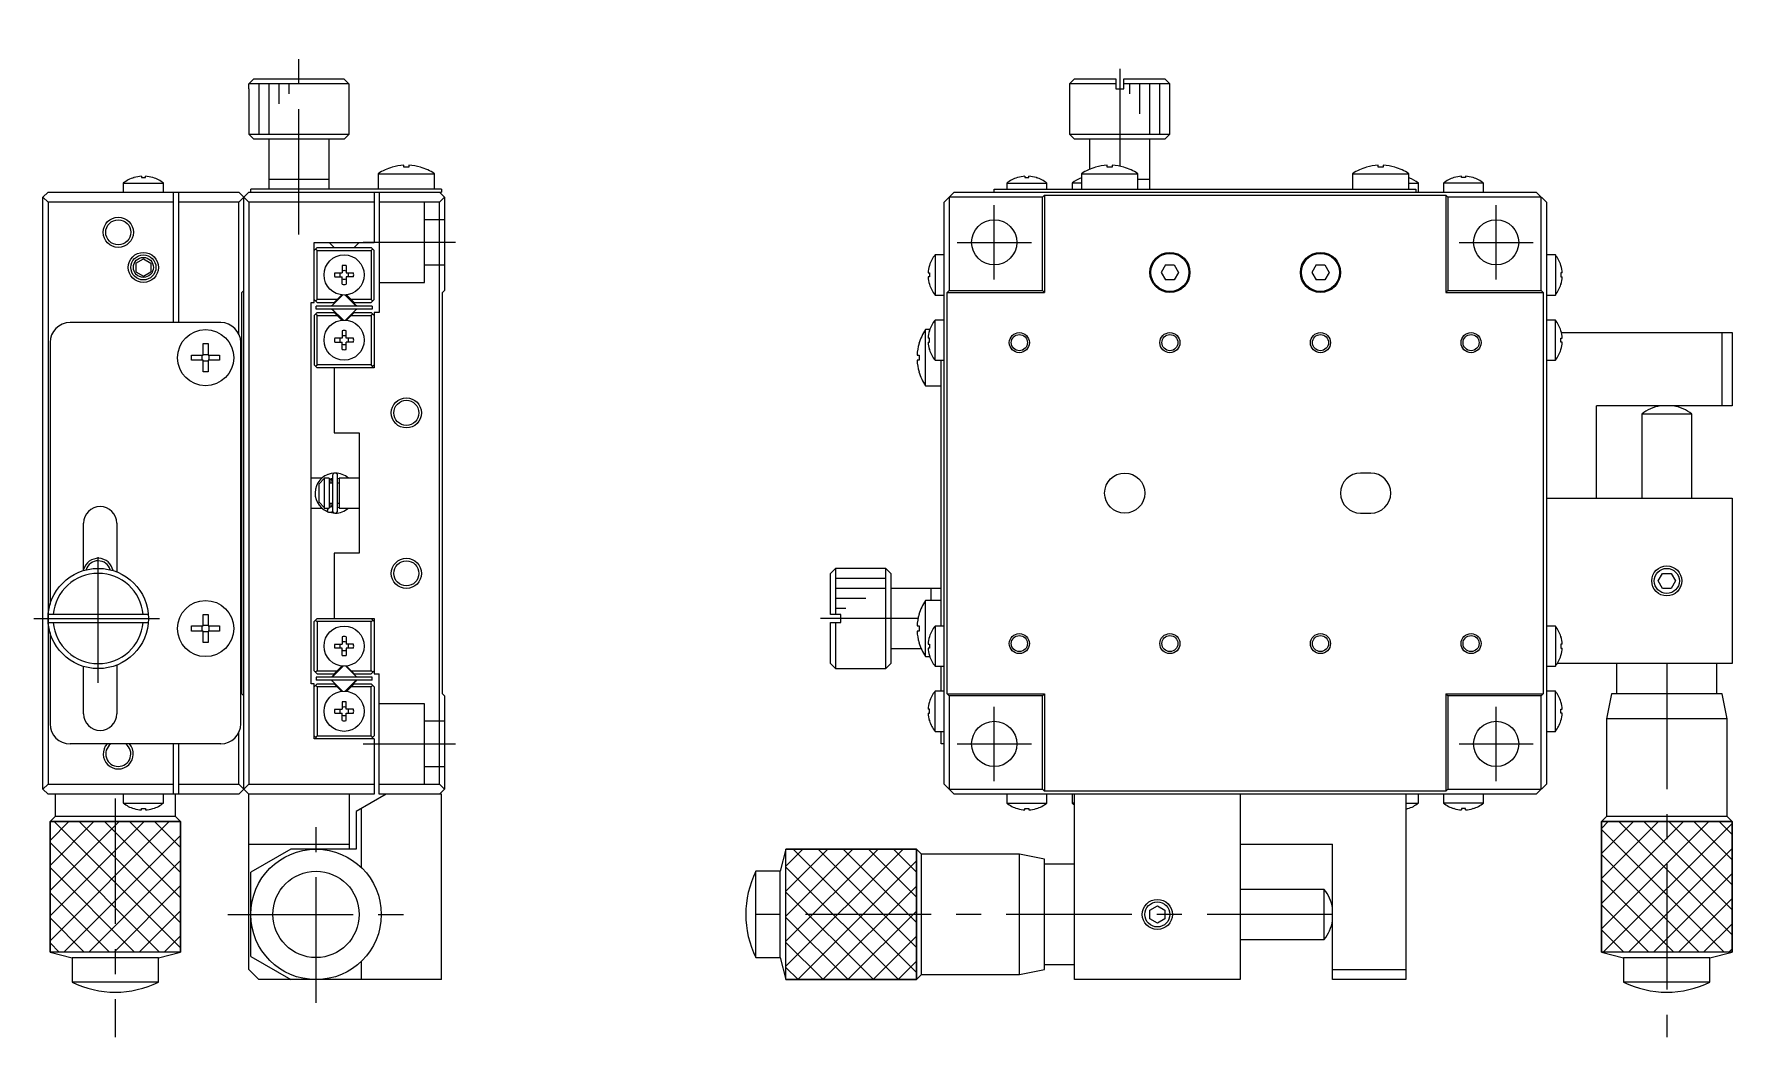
# Model space of a CAD drawing. Extents: x -22 to 382, y 2 to 262.
# Drawn here: x 213.2 to 382.3, y 102.1 to 202.1 of the extents above; entities that cross this region are included whole.
import ezdxf

# ---------------------------------------------------------------- set-up
doc = ezdxf.new("R2010")
doc.units = 0
doc.header["$LTSCALE"] = 10
doc.linetypes.add('CENTER', pattern=[2, 1.25, -0.25, 0.25, -0.25])
doc.linetypes.add('DASHED', pattern=[3.5, 2, -1.5])
doc.layers.get('0').update_dxf_attribs({"linetype": 'CONTINUOUS'})
doc.layers.add('CENTER', color=1, linetype='CENTER')

msp = doc.modelspace()

# ---------------------------------------------------------------- linework, layer by layer
at = {"color": 7, "linetype": 'CONTINUOUS'}
for p, q in [((234.576679, 196.653452), (234.592705, 196.653452)), ((234.576679, 196.653452), (234.576679, 192.153452)), ((234.592705, 197.153452), (235.094492, 197.653452)), ((234.592705, 196.653452), (234.592705, 197.153452)), ((244.560653, 197.153452), (234.592705, 197.153452)), ((235.094492, 197.653452), (244.058866, 197.653452)), ((244.058866, 197.653452), (244.560653, 197.153452)), ((244.560653, 197.153452), (244.560653, 196.653452)), ((244.560653, 196.653452), (244.576679, 196.653452)), ((244.576679, 192.153452), (244.576679, 196.653452)), ((316.842151, 197.653452), (316.342151, 197.153452)), ((320.942151, 197.153452), (316.342151, 197.153452)), ((316.342151, 197.153452), (316.342151, 192.153452)), ((316.842151, 197.653452), (320.942151, 197.653452)), ((320.942151, 197.653452), (320.942151, 196.653452)), ((320.942151, 196.653452), (321.742151, 196.653452)), ((321.742151, 197.653452), (325.842151, 197.653452)), ((321.742151, 196.653452), (321.742151, 197.653452)), ((326.342151, 197.153452), (321.742151, 197.153452)), ((326.342151, 197.153452), (325.842151, 197.653452)), ((326.342151, 192.153452), (326.342151, 197.153452)), ((234.576679, 192.153452), (244.576679, 192.153452)), ((234.576679, 192.153452), (235.076679, 191.653452)), ((244.076679, 191.653452), (235.076679, 191.653452)), ((236.576679, 191.653452), (236.576679, 186.653452)), ((242.576679, 186.653452), (242.576679, 191.653452)), ((244.076679, 191.653452), (244.576679, 192.153452)), ((316.342151, 192.153452), (316.842151, 191.653452)), ((316.342151, 192.153452), (326.342151, 192.153452)), ((325.842151, 191.653452), (316.842151, 191.653452)), ((318.342151, 191.653452), (318.342151, 188.636027)), ((324.342151, 186.653452), (324.342151, 191.653452)), ((325.842151, 191.653452), (326.342151, 192.153452)), ((223.126679, 187.809184), (223.14797, 187.809184)), ((223.876679, 187.940927), (223.876679, 187.809184)), ((223.876679, 187.809184), (224.276679, 187.809184)), ((224.276679, 187.809184), (224.276679, 187.940927)), ((225.005388, 187.809184), (225.026679, 187.809184)), ((247.476679, 188.195915), (253.076679, 188.195915)), ((247.476679, 188.195915), (247.476679, 186.653452)), ((248.87754, 188.846656), (248.874531, 188.852825)), ((250.016679, 188.846656), (250.016679, 189.039913)), ((250.536679, 188.846656), (250.016679, 188.846656)), ((250.536679, 189.039913), (250.536679, 188.846656)), ((251.678827, 188.852825), (251.675818, 188.846656)), ((253.076679, 186.653452), (253.076679, 188.195915)), ((311.142151, 187.809184), (311.163442, 187.809184)), ((311.892151, 187.940927), (311.892151, 187.809184)), ((311.892151, 187.809184), (312.292151, 187.809184)), ((312.292151, 187.809184), (312.292151, 187.940927)), ((313.02086, 187.809184), (313.042151, 187.809184)), ((317.542151, 188.195915), (317.542151, 186.653452)), ((317.542151, 188.195915), (323.142151, 188.195915)), ((318.943012, 188.846656), (318.940003, 188.852825)), ((320.082151, 188.846656), (320.082151, 189.039913)), ((320.602151, 188.846656), (320.082151, 188.846656)), ((320.602151, 189.039913), (320.602151, 188.846656)), ((321.744299, 188.852825), (321.74129, 188.846656)), ((323.142151, 186.653452), (323.142151, 188.195915)), ((344.542151, 188.195915), (344.542151, 186.653452)), ((344.542151, 188.195915), (350.142151, 188.195915)), ((345.943012, 188.846656), (345.940003, 188.852825)), ((347.082151, 188.846656), (347.082151, 189.039913)), ((347.602151, 188.846656), (347.082151, 188.846656)), ((347.602151, 189.039913), (347.602151, 188.846656)), ((348.744299, 188.852825), (348.74129, 188.846656)), ((350.142151, 186.653452), (350.142151, 188.195915)), ((354.663442, 187.809184), (354.642151, 187.809184)), ((355.392151, 187.809184), (355.392151, 187.940927)), ((355.792151, 187.809184), (355.392151, 187.809184)), ((355.792151, 187.940927), (355.792151, 187.809184)), ((356.542151, 187.809184), (356.52086, 187.809184)), ((214.576679, 186.353452), (214.076679, 185.853452)), ((214.576679, 186.353452), (233.576679, 186.353452)), ((222.076679, 187.251451), (222.076679, 186.353452)), ((222.076679, 187.251451), (226.076679, 187.251451)), ((226.076679, 186.353452), (226.076679, 187.251451)), ((227.076679, 173.353452), (227.076679, 186.353452)), ((227.576679, 186.353452), (227.576679, 173.353452)), ((234.576679, 186.353452), (233.576679, 185.353452)), ((233.576679, 186.353452), (234.576679, 185.353452)), ((234.576679, 186.353452), (253.776679, 186.353452)), ((234.776679, 186.353452), (234.776679, 186.653452)), ((253.776679, 186.653452), (234.776679, 186.653452)), ((236.576679, 187.653452), (242.576679, 187.653452)), ((247.076679, 186.353452), (247.076679, 181.353452)), ((247.576679, 186.353452), (247.576679, 174.353452)), ((253.576679, 186.353452), (254.076679, 185.853452)), ((253.776679, 186.653452), (253.776679, 186.353452)), ((304.842151, 186.353452), (303.842151, 185.353452)), ((304.842151, 186.353452), (362.842151, 186.353452)), ((308.842151, 186.353452), (308.842151, 186.653452)), ((308.842151, 186.653452), (350.842151, 186.653452)), ((310.092151, 187.251451), (310.092151, 186.653452)), ((310.092151, 187.251451), (314.092151, 187.251451)), ((314.092151, 186.653452), (314.092151, 187.251451)), ((317.542151, 187.251451), (316.592151, 187.251451)), ((316.592151, 187.251451), (316.592151, 186.653452)), ((323.142151, 187.653452), (324.342151, 187.653452)), ((350.142151, 187.251451), (351.092151, 187.251451)), ((350.842151, 186.653452), (350.842151, 186.353452)), ((351.092151, 186.353452), (351.092151, 187.251451)), ((353.592151, 187.251451), (353.592151, 186.353452)), ((357.592151, 187.251451), (353.592151, 187.251451)), ((357.592151, 186.353452), (357.592151, 187.251451)), ((363.842151, 185.353452), (362.842151, 186.353452)), ((214.076679, 185.853452), (214.576679, 185.353452)), ((214.076679, 126.853452), (214.076679, 185.853452)), ((227.076679, 185.353452), (214.576679, 185.353452)), ((214.576679, 185.353452), (214.576679, 127.353452)), ((233.576679, 185.353452), (227.576679, 185.353452)), ((233.576679, 172.225231), (233.576679, 185.353452)), ((234.076679, 126.853452), (234.076679, 185.853452)), ((234.576679, 185.353452), (234.576679, 127.353452)), ((247.076679, 185.353452), (234.576679, 185.353452)), ((253.576679, 185.353452), (247.576679, 185.353452)), ((254.076679, 185.853452), (253.576679, 185.353452)), ((253.576679, 127.353452), (253.576679, 185.353452)), ((254.076679, 185.853452), (254.076679, 176.553452)), ((303.842151, 127.353452), (303.842151, 185.353452)), ((304.342151, 185.853452), (304.342151, 176.553452)), ((313.642151, 185.853452), (304.342151, 185.853452)), ((313.642151, 185.853452), (313.842151, 186.053452)), ((313.642151, 176.553452), (313.642151, 185.853452)), ((313.842151, 186.053452), (353.842151, 186.053452)), ((313.842151, 186.053452), (313.842151, 176.353452)), ((353.842151, 186.053452), (353.842151, 176.353452)), ((353.842151, 186.053452), (354.042151, 185.853452)), ((363.342151, 185.853452), (354.042151, 185.853452)), ((354.042151, 185.853452), (354.042151, 176.553452)), ((363.342151, 176.553452), (363.342151, 185.853452)), ((363.842151, 185.353452), (363.842151, 127.353452)), ((241.076679, 181.353452), (247.076679, 181.353452)), ((241.076679, 175.353452), (241.076679, 181.353452)), ((242.576679, 181.353452), (243.076679, 180.853452)), ((245.076679, 180.853452), (245.576679, 181.353452)), ((223.326679, 179.286464), (224.076679, 179.719477)), ((224.076679, 179.719477), (224.826679, 179.286464)), ((241.376679, 180.853452), (241.076679, 180.553452)), ((241.376679, 180.553452), (241.226679, 180.703452)), ((241.376679, 180.853452), (246.776679, 180.853452)), ((241.376679, 175.653452), (241.376679, 180.553452)), ((241.376679, 180.553452), (246.776679, 180.553452)), ((247.076679, 180.553452), (246.776679, 180.853452)), ((246.926679, 180.703452), (246.776679, 180.553452)), ((246.776679, 180.553452), (246.776679, 175.653452)), ((247.076679, 175.653452), (247.076679, 180.553452)), ((303.842151, 180.103452), (302.944152, 180.103452)), ((302.944152, 180.103452), (302.944152, 176.103452)), ((364.74015, 180.103452), (363.842151, 180.103452)), ((364.74015, 180.103452), (364.74015, 176.103452)), ((223.326679, 179.286464), (223.326679, 178.420439)), ((223.326679, 178.420439), (224.076679, 177.987426)), ((224.076679, 177.987426), (224.826679, 178.420439)), ((224.826679, 179.286464), (224.826679, 178.420439)), ((243.14797, 178.303452), (243.876679, 178.303452)), ((243.14797, 177.903452), (243.876679, 177.903452)), ((243.876679, 179.03216), (243.876679, 178.303452)), ((243.876679, 177.174743), (243.876679, 177.903452)), ((244.276679, 179.03216), (244.276679, 178.303452)), ((244.276679, 178.303452), (245.005388, 178.303452)), ((244.276679, 177.903452), (244.276679, 177.174743)), ((245.005388, 177.903452), (244.276679, 177.903452)), ((302.254675, 178.303452), (302.386419, 178.303452)), ((302.386419, 177.903452), (302.254675, 177.903452)), ((302.386419, 179.053452), (302.386419, 179.03216)), ((302.386419, 178.303452), (302.386419, 177.903452)), ((325.915948, 179.107342), (325.476161, 178.361295)), ((325.476161, 178.361295), (325.902364, 177.607404)), ((325.915948, 179.107342), (326.781938, 179.099499)), ((327.208141, 178.345608), (326.768353, 177.599561)), ((326.781938, 179.099499), (327.208141, 178.345608)), ((340.915948, 179.107342), (340.476161, 178.361295)), ((340.476161, 178.361295), (340.902364, 177.607404)), ((340.915948, 179.107342), (341.781938, 179.099499)), ((342.208141, 178.345608), (341.768353, 177.599561)), ((341.781938, 179.099499), (342.208141, 178.345608)), ((365.297883, 179.053452), (365.297883, 179.03216)), ((365.429626, 178.303452), (365.297883, 178.303452)), ((365.297883, 178.303452), (365.297883, 177.903452)), ((365.297883, 177.903452), (365.429626, 177.903452)), ((233.876679, 176.353452), (234.076679, 176.553452)), ((233.876679, 136.353452), (233.876679, 176.353452)), ((243.899902, 176.090888), (242.839242, 175.030228)), ((243.83833, 176.117705), (243.074077, 175.353452)), ((245.270182, 175.003452), (244.182746, 176.090889)), ((245.314116, 175.030228), (244.253456, 176.090888)), ((245.079281, 175.353452), (244.315028, 176.117705)), ((253.876679, 176.353452), (254.076679, 176.553452)), ((253.876679, 136.353452), (253.876679, 176.353452)), ((302.386419, 177.174743), (302.386419, 177.153452)), ((302.944152, 176.103452), (303.842151, 176.103452)), ((304.142151, 176.353452), (304.342151, 176.553452)), ((304.142151, 176.353452), (313.842151, 176.353452)), ((304.142151, 136.353452), (304.142151, 176.353452)), ((304.342151, 176.553452), (313.642151, 176.553452)), ((313.842151, 176.353452), (313.642151, 176.553452)), ((326.768353, 177.599561), (325.902364, 177.607404)), ((341.768353, 177.599561), (340.902364, 177.607404)), ((353.842151, 176.353452), (354.042151, 176.553452)), ((353.842151, 176.353452), (363.542151, 176.353452)), ((354.042151, 176.553452), (363.342151, 176.553452)), ((363.342151, 176.553452), (363.542151, 176.353452)), ((363.542151, 176.353452), (363.542151, 136.353452)), ((363.842151, 176.103452), (364.74015, 176.103452)), ((365.297883, 177.174743), (365.297883, 177.153452)), ((240.776679, 175.353452), (241.076679, 175.353452)), ((240.776679, 137.353452), (240.776679, 175.353452)), ((241.376679, 175.353452), (241.076679, 175.653452)), ((241.376679, 174.353452), (241.076679, 174.053452)), ((241.226679, 175.503452), (241.376679, 175.653452)), ((241.276679, 174.703452), (241.276679, 175.003452)), ((246.876679, 175.003452), (241.276679, 175.003452)), ((246.876679, 174.703452), (241.276679, 174.703452)), ((243.374077, 175.653452), (241.376679, 175.653452)), ((241.376679, 175.353452), (243.074077, 175.353452)), ((241.376679, 174.353452), (243.074077, 174.353452)), ((242.839242, 174.676675), (243.899902, 173.616015)), ((242.883176, 174.703452), (243.970613, 173.616015)), ((243.83833, 173.589198), (243.074077, 174.353452)), ((244.253456, 173.616015), (245.314116, 174.676675)), ((245.079281, 174.353452), (244.315028, 173.589198)), ((246.776679, 175.653452), (244.779281, 175.653452)), ((245.079281, 175.353452), (246.776679, 175.353452)), ((245.079281, 174.353452), (246.776679, 174.353452)), ((246.776679, 175.653452), (246.926679, 175.503452)), ((247.076679, 175.653452), (246.776679, 175.353452)), ((247.076679, 174.053452), (246.776679, 174.353452)), ((246.876679, 175.003452), (246.876679, 174.703452)), ((247.076679, 174.353452), (247.076679, 168.853452)), ((247.576679, 174.353452), (247.076679, 174.353452)), ((231.776679, 173.353452), (216.776679, 173.353452)), ((241.076679, 174.053452), (241.076679, 169.153452)), ((241.376679, 174.053452), (241.226679, 174.203452)), ((241.376679, 169.153452), (241.376679, 174.053452)), ((241.376679, 174.053452), (243.374077, 174.053452)), ((244.779281, 174.053452), (246.776679, 174.053452)), ((246.926679, 174.203452), (246.776679, 174.053452)), ((246.776679, 174.053452), (246.776679, 169.153452)), ((302.419321, 172.653452), (301.999688, 172.653452)), ((301.999688, 167.053452), (301.999688, 172.653452)), ((302.386419, 172.53216), (302.386419, 172.553452)), ((303.842151, 173.603452), (302.944152, 173.603452)), ((302.944152, 169.603452), (302.944152, 173.603452)), ((364.74015, 173.603452), (363.842151, 173.603452)), ((364.74015, 169.603452), (364.74015, 173.603452)), ((365.297883, 172.53216), (365.297883, 172.553452)), ((214.776679, 171.353452), (214.776679, 145.253452)), ((230.016679, 171.252591), (230.536679, 171.252591)), ((230.016679, 170.113452), (230.016679, 171.252591)), ((230.536679, 171.252591), (230.536679, 170.113452)), ((233.776679, 133.353452), (233.776679, 171.353452)), ((243.876679, 171.803452), (243.14797, 171.803452)), ((243.14797, 171.403452), (243.876679, 171.403452)), ((243.876679, 172.53216), (243.876679, 171.803452)), ((243.876679, 170.674743), (243.876679, 171.403452)), ((244.276679, 171.803452), (244.276679, 172.53216)), ((245.005388, 171.803452), (244.276679, 171.803452)), ((244.276679, 170.674743), (244.276679, 171.403452)), ((245.005388, 171.403452), (244.276679, 171.403452)), ((301.342778, 171.255599), (301.348946, 171.252591)), ((302.386419, 171.803452), (302.254675, 171.803452)), ((302.254675, 171.403452), (302.386419, 171.403452)), ((302.386419, 171.403452), (302.386419, 171.803452)), ((365.297883, 171.803452), (365.429626, 171.803452)), ((365.297883, 171.403452), (365.297883, 171.803452)), ((365.429626, 171.403452), (365.297883, 171.403452)), ((365.346583, 172.353452), (382.342151, 172.353452)), ((381.342151, 165.053452), (381.342151, 172.353452)), ((382.342151, 172.353452), (382.342151, 165.053452)), ((228.87754, 170.113452), (230.016679, 170.113452)), ((228.87754, 169.593452), (228.87754, 170.113452)), ((230.016679, 169.593452), (228.87754, 169.593452)), ((229.947237, 169.593452), (229.947237, 170.113452)), ((230.016679, 170.182893), (230.536679, 170.182893)), ((230.016679, 168.454312), (230.016679, 169.593452)), ((230.536679, 169.52401), (230.016679, 169.52401)), ((230.536679, 170.113452), (231.675818, 170.113452)), ((230.536679, 169.593452), (230.536679, 168.454312)), ((231.675818, 169.593452), (230.536679, 169.593452)), ((230.606121, 170.113452), (230.606121, 169.593452)), ((231.675818, 170.113452), (231.675818, 169.593452)), ((301.155689, 170.113452), (301.348946, 170.113452)), ((301.348946, 169.593452), (301.155689, 169.593452)), ((301.348946, 170.113452), (301.348946, 169.593452)), ((302.386419, 170.653452), (302.386419, 170.674743)), ((302.944152, 169.603452), (303.842151, 169.603452)), ((303.542151, 143.103452), (303.542151, 169.603452)), ((363.842151, 169.603452), (364.74015, 169.603452)), ((365.297883, 170.653452), (365.297883, 170.674743)), ((230.536679, 168.454312), (230.016679, 168.454312)), ((241.376679, 168.853452), (241.076679, 169.153452)), ((241.226679, 169.003452), (241.376679, 169.153452)), ((246.776679, 169.153452), (241.376679, 169.153452)), ((247.076679, 168.853452), (241.376679, 168.853452)), ((243.076679, 168.853452), (243.076679, 162.353452)), ((246.776679, 169.153452), (246.926679, 169.003452)), ((247.076679, 169.153452), (246.776679, 168.853452)), ((301.348946, 168.454312), (301.342778, 168.451304)), ((301.999688, 167.053452), (303.542151, 167.053452)), ((368.842151, 155.853452), (368.842151, 165.053452)), ((382.342151, 165.053452), (368.842151, 165.053452)), ((378.342147, 164.225943), (373.342155, 164.225943)), ((373.342155, 164.225943), (373.342155, 155.853452)), ((378.342147, 155.853452), (378.342147, 164.225943)), ((243.076679, 162.353452), (245.576679, 162.353452)), ((245.576679, 162.353452), (245.576679, 150.353452)), ((241.856491, 157.853452), (240.776679, 157.853452)), ((241.576679, 157.273552), (242.076679, 157.802698)), ((242.576679, 157.853452), (242.076679, 157.853452)), ((242.076679, 157.853452), (242.076679, 154.853452)), ((242.448779, 158.214419), (242.388971, 158.191798)), ((242.576629, 157.729086), (242.92667, 157.833548)), ((242.576679, 157.853452), (242.576679, 154.853452)), ((242.926679, 157.353452), (242.576679, 157.353452)), ((242.585828, 157.732181), (242.597708, 157.736903)), ((242.597708, 157.736903), (242.609442, 157.740875)), ((242.609442, 157.740875), (242.621374, 157.744244)), ((242.621374, 157.744244), (242.633471, 157.746998)), ((242.633471, 157.746998), (242.645703, 157.749129)), ((242.645703, 157.749129), (242.658034, 157.750627)), ((242.658034, 157.750627), (242.670432, 157.751489)), ((242.670432, 157.751489), (242.682862, 157.751711)), ((242.682862, 157.751711), (242.69529, 157.751292)), ((242.69529, 157.751292), (242.707681, 157.750232)), ((242.707681, 157.750232), (242.720002, 157.748535)), ((242.720002, 157.748535), (242.732217, 157.746206)), ((242.732217, 157.746206), (242.744293, 157.743254)), ((242.744293, 157.743254), (242.756199, 157.739686)), ((242.756199, 157.739686), (242.7679, 157.735515)), ((242.7679, 157.735515), (242.779368, 157.730755)), ((242.776679, 157.353452), (242.776679, 157.732244)), ((242.779368, 157.730755), (242.790571, 157.725419)), ((242.790571, 157.725419), (242.801481, 157.719525)), ((242.801481, 157.719525), (242.812071, 157.713091)), ((242.812071, 157.713091), (242.822314, 157.706135)), ((242.822314, 157.706135), (242.832187, 157.698679)), ((242.832187, 157.698679), (242.841665, 157.690743)), ((242.841665, 157.690743), (242.850728, 157.682352)), ((242.850728, 157.682352), (242.859354, 157.673526)), ((242.859354, 157.673526), (242.867525, 157.664292)), ((242.867525, 157.664292), (242.875223, 157.654672)), ((242.875223, 157.654672), (242.882431, 157.644693)), ((242.882431, 157.644693), (242.889136, 157.63438)), ((242.889136, 157.63438), (242.895323, 157.623759)), ((242.895323, 157.623759), (242.900981, 157.612856)), ((242.900981, 157.612856), (242.906097, 157.601698)), ((242.906097, 157.601698), (242.910663, 157.590312)), ((242.910663, 157.590312), (242.91467, 157.578725)), ((242.91467, 157.578725), (242.91811, 157.566964)), ((242.91811, 157.566964), (242.920977, 157.555056)), ((242.920977, 157.555056), (242.923266, 157.543029)), ((242.923266, 157.543029), (242.924973, 157.53091)), ((242.924973, 157.53091), (242.926094, 157.518727)), ((242.926094, 157.518727), (242.92663, 157.506508)), ((242.92663, 157.506508), (242.926679, 157.501605)), ((242.926679, 158.103452), (242.926679, 154.603452)), ((243.426679, 154.603452), (243.426679, 158.103452)), ((243.576679, 157.353452), (243.426679, 157.353452)), ((243.426695, 157.833276), (243.576755, 157.800052)), ((245.576679, 157.853452), (243.576679, 157.853452)), ((243.576679, 157.853452), (243.576679, 154.853452)), ((346.342151, 158.353452), (345.342151, 158.353452)), ((241.576679, 155.433351), (241.576679, 157.273552)), ((363.842151, 155.853452), (382.342151, 155.853452)), ((382.342151, 155.853452), (382.342151, 139.353452)), ((240.776679, 154.853452), (241.856279, 154.853452)), ((242.076679, 154.91145), (241.576679, 155.440597)), ((242.076679, 154.853452), (242.576679, 154.853452)), ((242.307678, 154.553354), (242.386625, 154.517343)), ((242.380132, 154.520053), (242.467821, 154.803244)), ((242.385027, 154.531893), (242.384943, 154.525358)), ((242.384943, 154.525358), (242.385576, 154.520361)), ((242.385828, 154.539918), (242.385027, 154.531893)), ((242.385576, 154.520361), (242.386922, 154.516935)), ((242.38734, 154.549379), (242.385828, 154.539918)), ((242.386922, 154.516935), (242.388971, 154.515105)), ((242.389552, 154.560208), (242.38734, 154.549379)), ((242.388971, 154.515105), (242.421553, 154.502053)), ((242.392449, 154.572331), (242.389552, 154.560208)), ((242.396011, 154.585661), (242.392449, 154.572331)), ((242.400213, 154.600107), (242.396011, 154.585661)), ((242.405025, 154.615566), (242.400213, 154.600107)), ((242.410414, 154.63193), (242.405025, 154.615566)), ((242.416341, 154.649086), (242.410414, 154.63193)), ((242.422766, 154.666912), (242.416341, 154.649086)), ((242.421553, 154.502053), (242.456571, 154.489963)), ((242.429644, 154.685285), (242.422766, 154.666912)), ((242.436925, 154.704074), (242.429644, 154.685285)), ((242.44456, 154.72315), (242.436925, 154.704074)), ((242.452495, 154.742378), (242.44456, 154.72315)), ((242.444675, 154.493491), (243.14714, 154.354965)), ((242.460675, 154.761624), (242.452495, 154.742378)), ((242.456571, 154.489963), (242.492139, 154.479638)), ((242.469041, 154.780752), (242.460675, 154.761624)), ((242.467821, 154.803244), (242.491988, 154.853473)), ((242.477536, 154.79963), (242.469041, 154.780752)), ((242.4861, 154.818125), (242.477536, 154.79963)), ((242.494673, 154.836108), (242.4861, 154.818125)), ((242.492139, 154.479638), (242.528168, 154.471103)), ((242.503195, 154.853452), (242.494673, 154.836108)), ((242.528168, 154.471103), (242.56457, 154.464379)), ((242.56457, 154.464379), (242.601256, 154.459482)), ((242.576679, 155.353452), (242.926679, 155.353452)), ((242.58429, 154.975047), (242.579313, 154.973331)), ((242.592456, 154.971998), (242.585828, 154.974722)), ((242.604132, 154.967743), (242.592456, 154.971998)), ((242.601256, 154.459482), (242.638136, 154.456422)), ((242.616015, 154.96409), (242.604132, 154.967743)), ((242.628074, 154.961053), (242.616015, 154.96409)), ((242.640274, 154.95864), (242.628074, 154.961053)), ((242.638136, 154.456422), (242.67512, 154.455207)), ((242.652582, 154.956859), (242.640274, 154.95864)), ((242.664965, 154.955715), (242.652582, 154.956859)), ((242.677387, 154.955211), (242.664965, 154.955715)), ((242.67512, 154.455207), (242.712117, 154.45584)), ((242.689815, 154.955347), (242.677387, 154.955211)), ((242.702213, 154.956124), (242.689815, 154.955347)), ((242.714549, 154.957537), (242.702213, 154.956124)), ((242.712117, 154.45584), (242.749037, 154.458319)), ((242.726788, 154.959581), (242.714549, 154.957537)), ((242.738897, 154.962249), (242.726788, 154.959581)), ((242.750844, 154.96553), (242.738897, 154.962249)), ((242.749037, 154.458319), (242.78579, 154.462638)), ((242.762598, 154.969414), (242.750844, 154.96553)), ((242.774129, 154.973888), (242.762598, 154.969414)), ((242.785407, 154.978938), (242.774129, 154.973888)), ((242.776679, 154.974657), (242.776679, 155.353452)), ((242.796405, 154.984547), (242.785407, 154.978938)), ((242.78579, 154.462638), (242.822285, 154.468786)), ((242.807096, 154.990698), (242.796405, 154.984547)), ((242.817454, 154.997374), (242.807096, 154.990698)), ((242.827456, 155.004554), (242.817454, 154.997374)), ((242.822285, 154.468786), (242.858435, 154.476748)), ((242.837078, 155.012218), (242.827456, 155.004554)), ((242.846298, 155.020345), (242.837078, 155.012218)), ((242.855098, 155.028913), (242.846298, 155.020345)), ((242.863457, 155.037898), (242.855098, 155.028913)), ((242.858435, 154.476748), (242.89415, 154.486506)), ((242.871357, 155.047279), (242.863457, 155.037898)), ((242.878783, 155.05703), (242.871357, 155.047279)), ((242.885718, 155.067127), (242.878783, 155.05703)), ((242.892149, 155.077546), (242.885718, 155.067127)), ((242.898063, 155.088262), (242.892149, 155.077546)), ((242.89415, 154.486506), (242.929343, 154.498035)), ((242.903447, 155.099248), (242.898063, 155.088262)), ((242.908292, 155.110478), (242.903447, 155.099248)), ((242.912586, 155.121927), (242.908292, 155.110478)), ((242.916323, 155.133569), (242.912586, 155.121927)), ((242.919494, 155.145375), (242.916323, 155.133569)), ((242.922093, 155.157321), (242.919494, 155.145375)), ((242.924115, 155.169377), (242.922093, 155.157321)), ((242.925555, 155.181518), (242.924115, 155.169377)), ((242.92641, 155.193716), (242.925555, 155.181518)), ((242.926679, 155.205299), (242.92641, 155.193716)), ((242.929343, 154.498035), (242.94711, 154.504607)), ((243.426679, 155.353452), (243.576679, 155.353452)), ((243.576765, 154.906899), (243.426706, 154.873381)), ((243.576679, 154.853452), (245.576679, 154.853452)), ((345.342151, 154.353452), (346.342151, 154.353452)), ((218.126679, 148.638585), (218.126679, 153.353452)), ((221.426679, 153.353452), (221.426679, 148.49861)), ((243.076679, 150.353452), (243.076679, 143.853452)), ((245.576679, 150.353452), (243.076679, 150.353452)), ((293.042151, 148.853452), (292.542151, 148.353452)), ((292.542151, 144.253452), (292.542151, 148.353452)), ((293.042151, 148.853452), (293.042151, 144.253452)), ((298.042151, 148.853452), (293.042151, 148.853452)), ((298.542151, 148.353452), (298.042151, 148.853452)), ((298.042151, 138.853452), (298.042151, 148.853452)), ((298.542151, 148.353452), (298.542151, 139.353452)), ((374.976125, 147.603452), (375.409138, 148.353452)), ((375.409138, 146.853452), (374.976125, 147.603452)), ((375.409138, 148.353452), (376.275164, 148.353452)), ((376.275164, 148.353452), (376.708176, 147.603452)), ((376.708176, 147.603452), (376.275164, 146.853452)), ((303.542151, 146.853452), (298.542151, 146.853452)), ((303.542151, 145.653452), (301.999688, 145.653452)), ((301.999688, 140.053452), (301.999688, 145.653452)), ((302.542151, 145.653452), (302.542151, 146.853452)), ((376.275164, 146.853452), (375.409138, 146.853452)), ((224.560653, 144.253452), (214.592705, 144.253452)), ((230.016679, 144.252591), (230.536679, 144.252591)), ((230.016679, 143.113452), (230.016679, 144.252591)), ((230.536679, 144.252591), (230.536679, 143.113452)), ((241.376679, 143.853452), (241.076679, 143.553452)), ((241.376679, 143.853452), (247.076679, 143.853452)), ((247.076679, 143.553452), (246.776679, 143.853452)), ((247.076679, 143.853452), (247.076679, 138.353452)), ((293.542151, 144.253452), (292.542151, 144.253452)), ((293.542151, 143.453452), (293.542151, 144.253452)), ((301.342778, 144.255599), (301.348946, 144.252591)), ((214.592705, 143.453452), (224.560653, 143.453452)), ((214.776679, 142.453452), (214.776679, 133.353452)), ((228.87754, 143.113452), (230.016679, 143.113452)), ((228.87754, 142.593452), (228.87754, 143.113452)), ((230.016679, 142.593452), (228.87754, 142.593452)), ((229.947237, 142.593452), (229.947237, 143.113452)), ((230.016679, 143.182893), (230.536679, 143.182893)), ((230.016679, 141.454312), (230.016679, 142.593452)), ((230.536679, 142.52401), (230.016679, 142.52401)), ((230.536679, 143.113452), (231.675818, 143.113452)), ((230.536679, 142.593452), (230.536679, 141.454312)), ((231.675818, 142.593452), (230.536679, 142.593452)), ((230.606121, 143.113452), (230.606121, 142.593452)), ((231.675818, 143.113452), (231.675818, 142.593452)), ((241.076679, 138.653452), (241.076679, 143.553452)), ((241.226679, 143.703452), (241.376679, 143.553452)), ((241.376679, 143.553452), (241.376679, 138.653452)), ((246.776679, 143.553452), (241.376679, 143.553452)), ((246.776679, 143.553452), (246.926679, 143.703452)), ((246.776679, 138.653452), (246.776679, 143.553452)), ((292.542151, 139.353452), (292.542151, 143.453452)), ((292.542151, 143.453452), (293.542151, 143.453452)), ((293.042151, 143.453452), (293.042151, 138.853452)), ((301.155689, 143.113452), (301.348946, 143.113452)), ((301.348946, 142.593452), (301.155689, 142.593452)), ((301.348946, 143.113452), (301.348946, 142.593452)), ((303.842151, 143.103452), (302.944152, 143.103452)), ((302.944152, 143.103452), (302.944152, 139.103452)), ((364.74015, 143.103452), (363.842151, 143.103452)), ((364.74015, 143.103452), (364.74015, 139.103452)), ((230.536679, 141.454312), (230.016679, 141.454312)), ((243.14797, 141.303452), (243.876679, 141.303452)), ((243.876679, 140.903452), (243.14797, 140.903452)), ((243.876679, 142.03216), (243.876679, 141.303452)), ((243.876679, 140.174743), (243.876679, 140.903452)), ((244.276679, 142.03216), (244.276679, 141.303452)), ((245.005388, 141.303452), (244.276679, 141.303452)), ((245.005388, 140.903452), (244.276679, 140.903452)), ((244.276679, 140.903452), (244.276679, 140.174743)), ((298.542151, 140.853452), (301.559575, 140.853452)), ((301.348946, 141.454312), (301.342778, 141.451304)), ((302.254675, 141.303452), (302.386419, 141.303452)), ((302.386419, 140.903452), (302.254675, 140.903452)), ((302.386419, 142.053452), (302.386419, 142.03216)), ((302.386419, 141.303452), (302.386419, 140.903452)), ((365.297883, 142.053452), (365.297883, 142.03216)), ((365.429626, 141.303452), (365.297883, 141.303452)), ((365.297883, 141.303452), (365.297883, 140.903452)), ((365.297883, 140.903452), (365.429626, 140.903452)), ((218.126679, 134.353452), (218.126679, 139.068318)), ((221.426679, 139.208293), (221.426679, 134.353452)), ((243.899902, 139.090888), (242.839242, 138.030228)), ((242.883177, 138.003452), (243.970613, 139.090888)), ((243.83833, 139.117705), (243.074077, 138.353452)), ((245.314116, 138.030228), (244.253456, 139.090888)), ((245.079281, 138.353452), (244.315028, 139.117705)), ((292.542151, 139.353452), (293.042151, 138.853452)), ((293.042151, 138.853452), (298.042151, 138.853452)), ((298.042151, 138.853452), (298.542151, 139.353452)), ((301.999688, 140.053452), (302.419321, 140.053452)), ((302.386419, 140.174743), (302.386419, 140.153452)), ((302.944152, 139.103452), (303.842151, 139.103452)), ((303.542151, 136.603452), (303.542151, 139.103452)), ((363.842151, 139.103452), (364.74015, 139.103452)), ((382.342151, 139.353452), (364.921237, 139.353452)), ((365.297883, 140.174743), (365.297883, 140.153452)), ((370.842151, 139.353452), (370.842151, 136.353452)), ((380.842151, 136.353452), (380.842151, 139.353452)), ((241.076679, 137.353452), (240.776679, 137.353452)), ((241.076679, 138.653452), (241.376679, 138.353452)), ((241.076679, 131.853452), (241.076679, 137.353452)), ((241.376679, 137.353452), (241.076679, 137.053452)), ((241.376679, 138.653452), (241.226679, 138.503452)), ((241.226679, 137.203452), (241.376679, 137.053452)), ((241.276679, 138.003452), (241.276679, 137.703452)), ((246.876679, 138.003452), (241.276679, 138.003452)), ((246.876679, 137.703452), (241.276679, 137.703452)), ((241.376679, 138.653452), (243.374077, 138.653452)), ((241.376679, 138.353452), (243.074077, 138.353452)), ((241.376679, 137.353452), (243.074077, 137.353452)), ((241.376679, 137.053452), (241.376679, 132.153452)), ((243.374077, 137.053452), (241.376679, 137.053452)), ((242.839242, 137.676675), (243.899902, 136.616015)), ((243.83833, 136.589198), (243.074077, 137.353452)), ((245.270182, 137.703452), (244.182746, 136.616014)), ((244.253456, 136.616015), (245.314116, 137.676675)), ((245.079281, 137.353452), (244.315028, 136.589198)), ((244.779281, 138.653452), (246.776679, 138.653452)), ((246.776679, 137.053452), (244.779281, 137.053452)), ((245.079281, 138.353452), (246.776679, 138.353452)), ((245.079281, 137.353452), (246.776679, 137.353452)), ((246.926679, 138.503452), (246.776679, 138.653452)), ((247.076679, 138.653452), (246.776679, 138.353452)), ((247.076679, 137.053452), (246.776679, 137.353452)), ((246.776679, 137.053452), (246.926679, 137.203452)), ((246.776679, 132.153452), (246.776679, 137.053452)), ((246.876679, 137.703452), (246.876679, 138.003452)), ((247.076679, 138.353452), (247.576679, 138.353452)), ((247.076679, 137.053452), (247.076679, 132.153452)), ((247.576679, 126.353452), (247.576679, 138.353452)), ((234.076679, 136.153452), (233.876679, 136.353452)), ((243.876679, 135.53216), (243.876679, 134.803452)), ((244.276679, 134.803452), (244.276679, 135.53216)), ((254.076679, 136.153452), (253.876679, 136.353452)), ((254.076679, 136.153452), (254.076679, 126.853452)), ((302.386419, 135.53216), (302.386419, 135.553452)), ((303.842151, 136.603452), (302.944152, 136.603452)), ((302.944152, 132.603452), (302.944152, 136.603452)), ((304.342151, 136.153452), (304.142151, 136.353452)), ((304.142151, 136.353452), (313.842151, 136.353452)), ((304.342151, 136.153452), (304.342151, 126.853452)), ((313.642151, 136.153452), (304.342151, 136.153452)), ((313.642151, 136.153452), (313.842151, 136.353452)), ((313.642151, 126.853452), (313.642151, 136.153452)), ((313.842151, 136.353452), (313.842151, 126.653452)), ((353.842151, 136.353452), (353.842151, 126.653452)), ((354.042151, 136.153452), (353.842151, 136.353452)), ((353.842151, 136.353452), (363.542151, 136.353452)), ((354.042151, 136.153452), (354.042151, 126.853452)), ((363.342151, 136.153452), (354.042151, 136.153452)), ((363.542151, 136.353452), (363.342151, 136.153452)), ((363.342151, 126.853452), (363.342151, 136.153452)), ((364.74015, 136.603452), (363.842151, 136.603452)), ((364.74015, 132.603452), (364.74015, 136.603452)), ((365.297883, 135.53216), (365.297883, 135.553452)), ((370.342154, 136.353452), (369.842155, 133.853453)), ((381.342148, 136.353452), (370.342154, 136.353452)), ((381.842147, 133.853453), (381.342148, 136.353452)), ((243.14797, 134.803452), (243.876679, 134.803452)), ((243.14797, 134.403452), (243.876679, 134.403452)), ((243.876679, 133.674743), (243.876679, 134.403452)), ((245.005388, 134.803452), (244.276679, 134.803452)), ((244.276679, 133.674743), (244.276679, 134.403452)), ((244.276679, 134.403452), (245.005388, 134.403452)), ((302.386419, 134.803452), (302.254675, 134.803452)), ((302.254675, 134.403452), (302.386419, 134.403452)), ((302.386419, 134.403452), (302.386419, 134.803452)), ((302.386419, 133.653452), (302.386419, 133.674743)), ((365.297883, 134.803452), (365.429626, 134.803452)), ((365.297883, 134.403452), (365.297883, 134.803452)), ((365.429626, 134.403452), (365.297883, 134.403452)), ((365.297883, 133.653452), (365.297883, 133.674743)), ((381.842147, 133.853453), (369.842155, 133.853453)), ((369.842155, 133.853453), (369.842155, 124.103448)), ((381.842147, 124.103448), (381.842147, 133.853453)), ((233.576679, 127.353452), (233.576679, 132.481672)), ((241.076679, 132.153452), (241.376679, 131.853452)), ((241.376679, 132.153452), (241.226679, 132.003452)), ((241.376679, 132.153452), (246.776679, 132.153452)), ((246.926679, 132.003452), (246.776679, 132.153452)), ((247.076679, 132.153452), (246.776679, 131.853452)), ((302.944152, 132.603452), (303.842151, 132.603452)), ((303.542151, 131.353452), (303.542151, 132.603452)), ((363.842151, 132.603452), (364.74015, 132.603452)), ((231.776679, 131.353452), (216.776679, 131.353452)), ((227.076679, 126.353452), (227.076679, 131.353452)), ((227.576679, 131.353452), (227.576679, 126.353452)), ((247.076679, 131.853452), (241.076679, 131.853452)), ((247.076679, 131.853452), (247.076679, 126.353452)), ((303.842151, 131.353452), (303.542151, 131.353452)), ((214.576679, 127.353452), (214.076679, 126.853452)), ((214.576679, 127.353452), (227.076679, 127.353452)), ((227.576679, 127.353452), (233.576679, 127.353452)), ((233.576679, 127.353452), (234.576679, 126.353452)), ((234.576679, 127.353452), (233.576679, 126.353452)), ((234.576679, 127.353452), (247.076679, 127.353452)), ((247.576679, 127.353452), (253.576679, 127.353452)), ((253.576679, 127.353452), (254.076679, 126.853452)), ((303.842151, 127.353452), (304.842151, 126.353452)), ((362.842151, 126.353452), (363.842151, 127.353452)), ((214.076679, 126.853452), (214.576679, 126.353452)), ((233.576679, 126.353452), (214.576679, 126.353452)), ((215.276683, 126.353452), (215.276683, 124.103448)), ((222.076679, 126.353452), (222.076679, 125.455452)), ((222.076679, 125.455452), (226.076679, 125.455452)), ((226.076679, 125.455452), (226.076679, 126.353452)), ((227.276675, 124.103448), (227.276675, 126.353452)), ((247.076679, 126.353452), (234.576679, 126.353452)), ((234.576679, 108.853452), (234.576679, 126.353452)), ((244.576679, 126.353452), (244.576679, 120.853452)), ((248.276679, 126.353451), (245.276679, 124.621401)), ((253.776679, 126.353452), (247.576679, 126.353452)), ((254.076679, 126.853452), (253.576679, 126.353452)), ((253.776679, 107.853452), (253.776679, 126.353452)), ((304.342151, 126.853452), (313.642151, 126.853452)), ((362.842151, 126.353452), (304.842151, 126.353452)), ((310.092151, 126.353452), (310.092151, 125.455452)), ((310.092151, 125.455452), (314.092151, 125.455452)), ((313.842151, 126.653452), (313.642151, 126.853452)), ((353.842151, 126.653452), (313.842151, 126.653452)), ((314.092151, 125.455452), (314.092151, 126.353452)), ((316.592151, 126.353452), (316.592151, 125.455452)), ((316.842151, 125.455452), (316.592151, 125.455452)), ((316.842151, 107.853452), (316.842151, 126.353452)), ((333.342151, 126.353452), (333.342151, 107.853452)), ((349.842151, 126.353452), (349.842151, 107.853452)), ((349.842151, 125.455452), (351.092151, 125.455452)), ((351.092151, 125.455452), (351.092151, 126.353452)), ((353.592151, 126.353452), (353.592151, 125.455452)), ((357.592151, 125.455452), (353.592151, 125.455452)), ((354.042151, 126.853452), (353.842151, 126.653452)), ((354.042151, 126.853452), (363.342151, 126.853452)), ((357.592151, 125.455452), (357.592151, 126.353452)), ((215.276683, 124.103448), (214.77668, 123.603446)), ((227.276675, 124.103448), (215.276683, 124.103448)), ((223.126679, 124.897719), (223.14797, 124.897719)), ((223.876679, 124.897719), (224.276679, 124.897719)), ((223.876679, 124.765976), (223.876679, 124.897719)), ((224.276679, 124.897719), (224.276679, 124.765976)), ((225.005388, 124.897719), (225.026679, 124.897719)), ((227.776678, 123.603446), (227.276675, 124.103448)), ((245.276679, 124.621401), (245.276679, 120.853452)), ((245.776679, 124.910076), (245.776679, 119.043867)), ((311.142151, 124.897719), (311.163442, 124.897719)), ((311.892151, 124.897719), (312.292151, 124.897719)), ((311.892151, 124.765976), (311.892151, 124.897719)), ((312.292151, 124.897719), (312.292151, 124.765976)), ((313.02086, 124.897719), (313.042151, 124.897719)), ((350.02086, 124.897719), (350.042151, 124.897719)), ((354.663442, 124.897719), (354.642151, 124.897719)), ((355.792151, 124.897719), (355.392151, 124.897719)), ((355.392151, 124.897719), (355.392151, 124.765976)), ((355.792151, 124.765976), (355.792151, 124.897719)), ((356.542151, 124.897719), (356.52086, 124.897719)), ((369.842155, 124.103448), (369.342152, 123.603446)), ((381.842147, 124.103448), (369.842155, 124.103448)), ((382.34215, 123.603446), (381.842147, 124.103448)), ((234.576679, 121.353452), (244.576679, 121.353452)), ((238.7504, 120.853452), (234.776679, 118.559223)), ((245.276679, 120.853452), (238.7504, 120.853452)), ((288.092144, 120.853451), (287.502656, 118.653452)), ((301.592147, 120.353448), (301.092145, 120.853451)), ((301.592147, 108.353456), (301.592147, 120.353448)), ((311.342152, 120.353448), (301.592147, 120.353448)), ((311.342152, 108.353456), (311.342152, 120.353448)), ((313.842151, 119.853449), (311.342152, 120.353448)), ((333.342151, 121.353452), (342.542151, 121.353452)), ((342.542151, 107.853452), (342.542151, 121.353452)), ((234.776679, 110.162853), (234.776679, 118.559223)), ((285.092145, 110.053452), (285.092145, 118.653452)), ((287.502656, 118.653452), (285.092145, 118.653452)), ((287.502656, 110.053452), (287.502656, 118.653452)), ((313.842151, 108.853455), (313.842151, 119.853449)), ((316.842151, 119.353452), (313.842151, 119.353452)), ((341.714642, 116.853448), (333.342151, 116.853448)), ((341.714642, 111.853456), (341.714642, 116.853448)), ((324.342151, 114.786464), (325.092151, 115.219477)), ((325.092151, 115.219477), (325.842151, 114.786464)), ((324.342151, 113.920439), (324.342151, 114.786464)), ((325.092151, 113.487426), (324.342151, 113.920439)), ((325.842151, 113.920439), (325.092151, 113.487426)), ((325.842151, 114.786464), (325.842151, 113.920439)), ((333.342151, 111.853456), (341.714642, 111.853456)), ((214.77668, 110.603445), (216.976679, 110.013957)), ((225.576679, 110.013957), (216.976679, 110.013957)), ((216.976679, 110.013957), (216.976679, 107.603446)), ((225.576679, 110.013957), (227.776678, 110.603445)), ((225.576679, 107.603446), (225.576679, 110.013957)), ((234.776679, 110.162853), (238.776679, 107.853452)), ((285.092145, 110.053452), (287.502656, 110.053452)), ((287.502656, 110.053452), (288.092144, 107.853453)), ((369.342152, 110.603445), (371.542151, 110.013957)), ((380.142151, 110.013957), (371.542151, 110.013957)), ((371.542151, 110.013957), (371.542151, 107.603446)), ((380.142151, 110.013957), (382.34215, 110.603445)), ((380.142151, 107.603446), (380.142151, 110.013957)), ((234.576679, 108.853452), (235.576679, 107.853452)), ((245.776679, 109.663036), (245.776679, 107.853452)), ((301.092145, 107.853453), (301.592147, 108.353456)), ((301.592147, 108.353456), (311.342152, 108.353456)), ((311.342152, 108.353456), (313.842151, 108.853455)), ((313.842151, 109.353452), (316.842151, 109.353452)), ((342.542151, 108.853452), (349.842151, 108.853452)), ((225.576679, 107.603446), (216.976679, 107.603446)), ((253.776679, 107.853452), (235.576679, 107.853452)), ((333.342151, 107.853452), (316.842151, 107.853452)), ((349.842151, 107.853452), (342.542151, 107.853452)), ((380.142151, 107.603446), (371.542151, 107.603446))]:
    msp.add_line(p, q, dxfattribs=at)
at = {"color": 3, "linetype": 'CONTINUOUS'}
for p, q in [((235.576679, 197.153452), (235.576679, 192.153452)), ((236.576679, 197.153452), (236.576679, 192.153452)), ((237.576679, 197.153452), (237.576679, 195.153452)), ((238.576679, 197.153452), (238.576679, 196.153452)), ((322.342151, 196.153452), (322.342151, 197.153452)), ((323.342151, 194.153452), (323.342151, 197.153452)), ((324.342151, 192.153452), (324.342151, 197.153452)), ((325.342151, 192.153452), (325.342151, 197.153452)), ((298.042151, 147.853452), (293.042151, 147.853452)), ((298.042151, 146.853452), (293.042151, 146.853452)), ((296.042151, 145.853452), (293.042151, 145.853452)), ((294.042151, 144.853452), (293.042151, 144.853452)), ((227.776678, 123.603446), (214.77668, 123.603446)), ((214.77668, 123.603446), (214.77668, 110.603445)), ((214.77668, 121.724911), (216.655214, 123.603446)), ((214.77668, 119.224911), (219.155214, 123.603446)), ((214.77668, 116.724911), (221.655214, 123.603446)), ((214.77668, 114.224911), (224.155214, 123.603446)), ((214.77668, 111.724911), (226.655214, 123.603446)), ((214.77668, 110.603445), (214.77668, 123.603446)), ((214.77668, 123.603446), (227.776678, 123.603446)), ((215.191427, 123.603446), (227.776678, 111.018195)), ((217.691427, 123.603446), (227.776678, 113.518195)), ((220.191427, 123.603446), (227.776678, 116.018195)), ((222.691427, 123.603446), (227.776678, 118.518195)), ((225.191427, 123.603446), (227.776678, 121.018195)), ((227.691427, 123.603446), (227.776678, 123.518195)), ((227.776678, 110.603445), (227.776678, 123.603446)), ((227.776678, 123.603446), (227.776678, 110.603445)), ((382.34215, 123.603446), (369.342152, 123.603446)), ((369.342152, 123.603446), (369.342152, 110.603445)), ((369.342152, 122.930851), (370.014746, 123.603446)), ((369.342152, 120.430851), (372.514746, 123.603446)), ((369.342152, 117.930851), (375.014746, 123.603446)), ((369.342152, 115.430851), (377.514746, 123.603446)), ((369.342152, 112.930851), (380.014746, 123.603446)), ((369.342152, 110.603445), (369.342152, 123.603446)), ((369.342152, 123.603446), (382.34215, 123.603446)), ((371.050959, 123.603446), (382.34215, 112.312255)), ((373.550959, 123.603446), (382.34215, 114.812255)), ((376.050959, 123.603446), (382.34215, 117.312255)), ((378.550959, 123.603446), (382.34215, 119.812255)), ((381.050959, 123.603446), (382.34215, 122.312255)), ((382.34215, 110.603445), (382.34215, 123.603446)), ((382.34215, 123.603446), (382.34215, 110.603445)), ((216.155213, 110.603445), (227.776678, 122.224909)), ((369.342152, 122.812253), (381.55096, 110.603445)), ((369.514745, 110.603445), (382.34215, 123.430849)), ((214.77668, 121.518193), (225.691428, 110.603445)), ((288.092144, 107.853453), (288.092144, 120.853451)), ((301.092145, 120.853451), (288.092144, 120.853451)), ((288.092144, 119.180843), (289.764751, 120.853451)), ((288.092144, 116.680843), (292.264751, 120.853451)), ((288.092144, 114.180843), (294.764751, 120.853451)), ((288.092144, 111.680843), (297.264751, 120.853451)), ((288.092144, 109.180843), (299.764751, 120.853451)), ((288.092144, 107.853453), (288.092144, 120.853451)), ((288.092144, 120.853451), (301.092145, 120.853451)), ((288.800954, 120.853451), (301.092145, 108.56226)), ((291.300954, 120.853451), (301.092145, 111.06226)), ((293.800954, 120.853451), (301.092145, 113.56226)), ((296.300954, 120.853451), (301.092145, 116.06226)), ((298.800954, 120.853451), (301.092145, 118.56226)), ((301.092145, 107.853453), (301.092145, 120.853451)), ((301.092145, 120.853451), (301.092145, 107.853453)), ((369.342152, 120.312253), (379.05096, 110.603445)), ((372.014745, 110.603445), (382.34215, 120.930849)), ((214.77668, 119.018193), (223.191428, 110.603445)), ((218.655213, 110.603445), (227.776678, 119.724909)), ((288.092144, 119.062261), (299.300952, 107.853453)), ((289.264753, 107.853453), (301.092145, 119.680844)), ((374.514745, 110.603445), (382.34215, 118.430849)), ((221.155213, 110.603445), (227.776678, 117.224909)), ((291.764753, 107.853453), (301.092145, 117.180844)), ((369.342152, 117.812253), (376.55096, 110.603445)), ((214.77668, 116.518193), (220.691428, 110.603445)), ((288.092144, 116.562261), (296.800952, 107.853453)), ((369.342152, 115.312253), (374.05096, 110.603445)), ((377.014745, 110.603445), (382.34215, 115.930849)), ((214.77668, 114.018193), (218.191428, 110.603445)), ((223.655213, 110.603445), (227.776678, 114.724909)), ((288.092144, 114.062261), (294.300952, 107.853453)), ((294.264753, 107.853453), (301.092145, 114.680844)), ((379.514745, 110.603445), (382.34215, 113.430849)), ((226.155213, 110.603445), (227.776678, 112.224909)), ((296.764753, 107.853453), (301.092145, 112.180844)), ((369.342152, 112.812253), (371.55096, 110.603445)), ((214.77668, 111.518193), (215.691428, 110.603445)), ((227.776678, 110.603445), (214.77668, 110.603445)), ((227.776678, 110.603445), (214.77668, 110.603445)), ((288.092144, 111.562261), (291.800952, 107.853453)), ((382.34215, 110.603445), (369.342152, 110.603445)), ((382.34215, 110.603445), (369.342152, 110.603445)), ((382.014745, 110.603445), (382.34215, 110.930849)), ((288.092144, 109.062261), (289.300952, 107.853453)), ((299.264753, 107.853453), (301.092145, 109.680844)), ((288.092144, 107.853453), (301.092145, 107.853453)), ((301.092145, 107.853453), (288.092144, 107.853453))]:
    msp.add_line(p, q, dxfattribs=at)
at = {"color": 3, "linetype": 'DASHED'}
for p, q in [((252.076679, 177.353452), (252.076679, 185.353452)), ((254.076679, 183.603452), (252.076679, 183.603452)), ((252.076679, 179.103452), (254.076679, 179.103452)), ((247.576679, 177.353452), (252.076679, 177.353452)), ((252.076679, 135.353452), (247.576679, 135.353452)), ((252.076679, 127.353452), (252.076679, 135.353452)), ((254.076679, 133.603452), (252.076679, 133.603452)), ((252.076679, 129.103452), (254.076679, 129.103452))]:
    msp.add_line(p, q, dxfattribs=at)
at = {"color": 3, "linetype": 'CONTINUOUS'}
for centre, radius in [((221.576679, 182.353452), 1.5), ((224.076679, 178.853452), 1.5), ((311.342151, 171.353452), 1), ((326.342151, 171.353452), 1), ((341.342151, 171.353452), 1), ((356.342151, 171.353452), 1), ((250.276679, 164.353452), 1.5), ((250.276679, 148.353452), 1.5), ((375.842151, 147.603452), 1.5), ((311.342151, 141.353452), 1), ((326.342151, 141.353452), 1), ((341.342151, 141.353452), 1), ((356.342151, 141.353452), 1), ((325.092151, 114.353452), 1.5)]:
    msp.add_circle(centre, radius, dxfattribs=at)
at = {"color": 7, "linetype": 'CONTINUOUS'}
for centre, radius in [((221.576679, 182.353452), 1.25), ((308.842151, 181.353452), 2.25), ((358.842151, 181.353452), 2.25), ((224.076679, 178.853452), 1.25), ((224.076679, 178.853452), 1), ((244.076679, 178.103452), 2), ((326.342151, 178.353452), 2), ((326.342151, 178.353452), 1.9), ((341.342151, 178.353452), 2), ((341.342151, 178.353452), 1.9), ((230.276679, 169.853452), 2.8), ((244.076679, 171.603452), 2), ((311.342151, 171.353452), 0.8), ((326.342151, 171.353452), 0.8), ((341.342151, 171.353452), 0.8), ((356.342151, 171.353452), 0.8), ((250.276679, 164.353452), 1.25), ((321.842151, 156.353452), 2), ((250.276679, 148.353452), 1.25), ((219.576679, 143.853452), 5), ((375.842151, 147.603452), 1.25), ((230.276679, 142.853452), 2.8), ((244.076679, 141.103452), 2), ((311.342151, 141.353452), 0.8), ((326.342151, 141.353452), 0.8), ((341.342151, 141.353452), 0.8), ((356.342151, 141.353452), 0.8), ((244.076679, 134.603452), 2), ((308.842151, 131.353452), 2.25), ((358.842151, 131.353452), 2.25), ((241.276679, 114.353452), 6.499999), ((241.276679, 114.353452), 4.3), ((325.092151, 114.353452), 1.25)]:
    msp.add_circle(centre, radius, dxfattribs=at)
for centre, radius, start, end in [((224.076679, 184.753452), 3.2, 107.270005, 128.682187), ((224.076679, 184.753452), 3.193744, 93.59035, 106.905258), ((224.076679, 184.753452), 3.193744, 73.094742, 86.40965), ((224.076679, 184.753452), 3.2, 51.317813, 72.729995), ((250.276679, 184.053452), 5, 106.285843, 124.055798), ((250.276679, 184.053452), 4.993235, 92.984767, 106.272555), ((250.276679, 184.053452), 4.993235, 73.727445, 87.015233), ((250.276679, 184.053452), 5, 55.944202, 73.714157), ((312.092151, 184.753452), 3.2, 107.270005, 128.682187), ((312.092151, 184.753452), 3.193744, 93.59035, 106.905258), ((312.092151, 184.753452), 3.193744, 73.094742, 86.40965), ((312.092151, 184.753452), 3.2, 51.317813, 72.729995), ((318.592151, 184.753452), 3.2, 109.15501, 128.682187), ((320.342151, 184.053452), 5, 106.285843, 124.055798), ((320.342151, 184.053452), 4.993235, 92.984767, 106.272555), ((320.342151, 184.053452), 4.993235, 73.727445, 87.015233), ((320.342151, 184.053452), 5, 55.944202, 73.714157), ((347.342151, 184.053452), 5, 106.285843, 124.055798), ((347.342151, 184.053452), 4.993235, 92.984767, 106.272555), ((347.342151, 184.053452), 4.993235, 73.727445, 87.015233), ((347.342151, 184.053452), 5, 55.944202, 73.714157), ((349.092151, 184.753452), 3.2, 51.317813, 70.84499), ((355.592151, 184.753452), 3.2, 107.270005, 128.682187), ((355.592151, 184.753452), 3.193744, 93.59035, 106.905258), ((355.592151, 184.753452), 3.193744, 73.094742, 86.40965), ((355.592151, 184.753452), 3.2, 51.317813, 72.729995), ((305.442151, 178.103452), 3.2, 141.317813, 162.729995), ((362.242151, 178.103452), 3.2, 17.270005, 38.682187), ((244.076679, 178.103452), 0.95, 167.846803, 192.153197), ((244.076679, 178.103452), 0.435085, 152.633517, 207.366483), ((244.076679, 178.103452), 0.95, 77.846803, 102.153197), ((244.076679, 178.103452), 0.435085, 62.633517, 117.366483), ((244.076679, 178.103452), 0.435085, 242.633517, 297.366483), ((244.076679, 178.103452), 0.435085, 332.633517, 27.366483), ((244.076679, 178.103452), 0.95, 347.846803, 12.153197), ((305.442151, 178.103452), 3.193744, 163.094742, 176.40965), ((305.442151, 178.103452), 3.193744, 183.59035, 196.905258), ((362.242151, 178.103452), 3.193744, 3.59035, 16.905258), ((362.242151, 178.103452), 3.193744, 343.094742, 356.40965), ((244.076679, 178.103452), 0.95, 257.846803, 282.153197), ((244.041324, 175.949467), 0.2, 126.858027, 135), ((244.041324, 175.949467), 0.2, 45, 51.261245), ((244.112034, 175.949467), 0.2, 45, 53.141973), ((305.442151, 178.103452), 3.2, 197.270005, 218.682187), ((362.242151, 178.103452), 3.2, 321.317813, 342.729995), ((242.980664, 174.888807), 0.2, 135, 145.024696), ((242.980664, 174.818096), 0.2, 214.975304, 225), ((245.172695, 174.888807), 0.2, 34.975304, 45), ((245.172695, 174.818096), 0.2, 315, 325.024696), ((216.776679, 171.353452), 2, 90, 180), ((231.776679, 171.353452), 2, 0, 90), ((244.076679, 171.603452), 0.95, 77.846803, 102.153197), ((244.041324, 173.757436), 0.2, 225, 233.141971), ((244.112034, 173.757436), 0.2, 225, 231.261242), ((244.112034, 173.757436), 0.2, 306.858029, 315), ((306.142151, 169.853452), 5, 145.944202, 163.714157), ((305.442151, 171.603452), 3.2, 141.317813, 162.729995), ((362.242151, 171.603452), 3.2, 17.270005, 38.682187), ((244.076679, 171.603452), 0.95, 167.846803, 192.153197), ((244.076679, 171.603452), 0.435085, 152.633517, 207.366483), ((244.076679, 171.603452), 0.435085, 62.633517, 117.366483), ((244.076679, 171.603452), 0.435085, 242.633517, 297.366483), ((244.076679, 171.603452), 0.435085, 332.633517, 27.366483), ((244.076679, 171.603452), 0.95, 347.846803, 12.153197), ((306.142151, 169.853452), 4.993235, 163.727445, 177.015233), ((305.442151, 171.603452), 3.193744, 163.094742, 176.40965), ((305.442151, 171.603452), 3.193744, 183.59035, 196.905258), ((362.242151, 171.603452), 3.193744, 3.59035, 16.905258), ((362.242151, 171.603452), 3.193744, 343.094742, 356.40965), ((244.076679, 171.603452), 0.95, 257.846803, 282.153197), ((306.142151, 169.853452), 4.993235, 182.984767, 196.272555), ((305.442151, 171.603452), 3.2, 197.270005, 218.682187), ((362.242151, 171.603452), 3.2, 321.317813, 342.729995), ((306.142151, 169.853452), 5, 196.285843, 214.055798), ((375.84215, 161.103447), 3.999997, 99.067998, 128.682182), ((375.84215, 161.103447), 3.999997, 51.317804, 80.932002), ((243.177058, 156.353303), 1.9989, 90.899173, 246.789018), ((243.176679, 158.103452), 0.25, 0, 180), ((243.177679, 156.356825), 1.995285, 48.609404, 89.226143), ((345.342151, 156.353452), 2, 90, 270), ((346.342151, 156.353452), 2, 270, 90), ((219.776679, 153.353452), 1.65, 0, 180), ((243.176679, 154.603452), 0.25, 180, 0), ((243.17491, 156.357802), 2.003153, 270.89955, 311.305818), ((219.576679, 148.353452), 1.25, 16.260205, 163.54075), ((219.576679, 143.853452), 4.5, 5.099689, 174.900311), ((306.142151, 142.853452), 5, 145.944202, 163.714157), ((306.142151, 142.853452), 4.993235, 163.727445, 177.015233), ((219.576679, 143.853452), 4.5, 185.099689, 354.900311), ((306.142151, 142.853452), 4.993235, 182.984767, 196.272555), ((305.442151, 141.103452), 3.2, 141.317813, 162.729995), ((362.242151, 141.103452), 3.2, 17.270005, 38.682187), ((244.076679, 141.103452), 0.95, 167.846803, 192.153197), ((244.076679, 141.103452), 0.435085, 152.633517, 207.366483), ((244.076679, 141.103452), 0.95, 77.846803, 102.153197), ((244.076679, 141.103452), 0.435085, 62.633517, 117.366483), ((244.076679, 141.103452), 0.435085, 242.633517, 297.366483), ((244.076679, 141.103452), 0.435085, 332.633517, 27.366483), ((244.076679, 141.103452), 0.95, 347.846803, 12.153197), ((306.142151, 142.853452), 5, 196.285843, 214.055798), ((305.442151, 141.103452), 3.193744, 163.094742, 176.40965), ((305.442151, 141.103452), 3.193744, 183.59035, 196.905258), ((362.242151, 141.103452), 3.193744, 3.59035, 16.905258), ((362.242151, 141.103452), 3.193744, 343.094742, 356.40965), ((244.076679, 141.103452), 0.95, 257.846803, 282.153197), ((244.041324, 138.949467), 0.2, 126.858029, 135), ((244.112034, 138.949467), 0.2, 128.738758, 135), ((244.112034, 138.949467), 0.2, 45, 53.141971), ((305.442151, 141.103452), 3.2, 197.270005, 218.682187), ((362.242151, 141.103452), 3.2, 321.317813, 342.729995), ((242.980664, 137.888807), 0.2, 135, 145.024696), ((242.980664, 137.818096), 0.2, 214.975304, 225), ((245.172695, 137.888807), 0.2, 34.975304, 45), ((245.172695, 137.818096), 0.2, 315, 325.024696), ((244.076679, 134.603452), 0.95, 77.846803, 102.153197), ((244.041324, 136.757436), 0.2, 225, 233.141973), ((244.041324, 136.757436), 0.2, 308.738755, 315), ((244.112034, 136.757436), 0.2, 306.858027, 315), ((305.442151, 134.603452), 3.193744, 163.094742, 176.40965), ((305.442151, 134.603452), 3.2, 141.317813, 162.729995), ((362.242151, 134.603452), 3.2, 17.270005, 38.682187), ((362.242151, 134.603452), 3.193744, 3.59035, 16.905258), ((219.776679, 134.353452), 1.65, 180, 0), ((244.076679, 134.603452), 0.95, 167.846803, 192.153197), ((244.076679, 134.603452), 0.435085, 152.633517, 207.366483), ((244.076679, 134.603452), 0.435085, 62.633517, 117.366483), ((244.076679, 134.603452), 0.435085, 242.633517, 297.366483), ((244.076679, 134.603452), 0.95, 257.846803, 282.153197), ((244.076679, 134.603452), 0.435085, 332.633517, 27.366483), ((244.076679, 134.603452), 0.95, 347.846803, 12.153197), ((305.442151, 134.603452), 3.193744, 183.59035, 196.905258), ((305.442151, 134.603452), 3.2, 197.270005, 218.682187), ((362.242151, 134.603452), 3.2, 321.317813, 342.729995), ((362.242151, 134.603452), 3.193744, 343.094742, 356.40965), ((216.776679, 133.353452), 2, 180, 270), ((231.776679, 133.353452), 2, 270, 0), ((221.576679, 130.353452), 1.25, 126.869898, 53.130102), ((224.076679, 127.953452), 3.2, 231.317813, 252.729995), ((224.076679, 127.953452), 3.2, 287.270005, 308.682187), ((312.092151, 127.953452), 3.2, 231.317813, 252.729995), ((312.092151, 127.953452), 3.2, 287.270005, 308.682187), ((318.592151, 127.953452), 3.2, 231.317813, 236.847112), ((349.092151, 127.953452), 3.2, 287.270005, 308.682187), ((355.592151, 127.953452), 3.2, 231.317813, 252.729995), ((355.592151, 127.953452), 3.2, 287.270005, 308.682187), ((224.076679, 127.953452), 3.193744, 253.094742, 266.40965), ((224.076679, 127.953452), 3.193744, 273.59035, 286.905258), ((312.092151, 127.953452), 3.193744, 253.094742, 266.40965), ((312.092151, 127.953452), 3.193744, 273.59035, 286.905258), ((349.092151, 127.953452), 3.193744, 283.581844, 286.905258), ((355.592151, 127.953452), 3.193744, 253.094742, 266.40965), ((355.592151, 127.953452), 3.193744, 273.59035, 286.905258), ((293.837145, 114.353453), 9.745001, 153.816211, 206.183794), ((338.592146, 114.353453), 3.999997, 9.067998, 38.682182), ((338.592146, 114.353453), 3.999997, 321.317804, 350.932002), ((221.276677, 116.348446), 9.745001, 243.816214, 296.183797), ((375.84215, 116.348446), 9.745001, 243.816211, 296.183794)]:
    msp.add_arc(centre, radius, start, end, dxfattribs=at)
at = {"color": 3, "linetype": 'CONTINUOUS'}
for centre, start, end in [((219.576679, 148.353452), 10.671929, 165.164888), ((221.576679, 130.353452), 138.189685, 41.810315)]:
    msp.add_arc(centre, 1.5, start, end, dxfattribs=at)
at = {"layer": 'CENTER', "color": 1, "linetype": 'CENTER'}
for p, q in [((239.576679, 182.128448), (239.576679, 202.128448)), ((321.342151, 198.653452), (321.342151, 188.945527)), ((308.842151, 177.653452), (308.842151, 185.053452)), ((358.842151, 177.653452), (358.842151, 185.053452)), ((255.176679, 181.353452), (245.976679, 181.353452)), ((305.142151, 181.353452), (312.542151, 181.353452)), ((355.142151, 181.353452), (362.542151, 181.353452)), ((219.576679, 137.453452), (219.576679, 150.253452)), ((213.176679, 143.853452), (225.976679, 143.853452)), ((301.250076, 143.853452), (291.542151, 143.853452)), ((375.842151, 139.353452), (375.842151, 102.128448)), ((308.842151, 127.653452), (308.842151, 135.053452)), ((358.842151, 127.653452), (358.842151, 135.053452)), ((245.976679, 131.353452), (255.176679, 131.353452)), ((305.142151, 131.353452), (312.542151, 131.353452)), ((355.142151, 131.353452), (362.542151, 131.353452)), ((221.276679, 125.903446), (221.276679, 102.128448)), ((241.276679, 105.553453), (241.276679, 123.15345)), ((232.47668, 114.353452), (250.076678, 114.353452)), ((342.542151, 114.353452), (283.217147, 114.353452))]:
    msp.add_line(p, q, dxfattribs=at)

doc.saveas('drawing.dxf')
